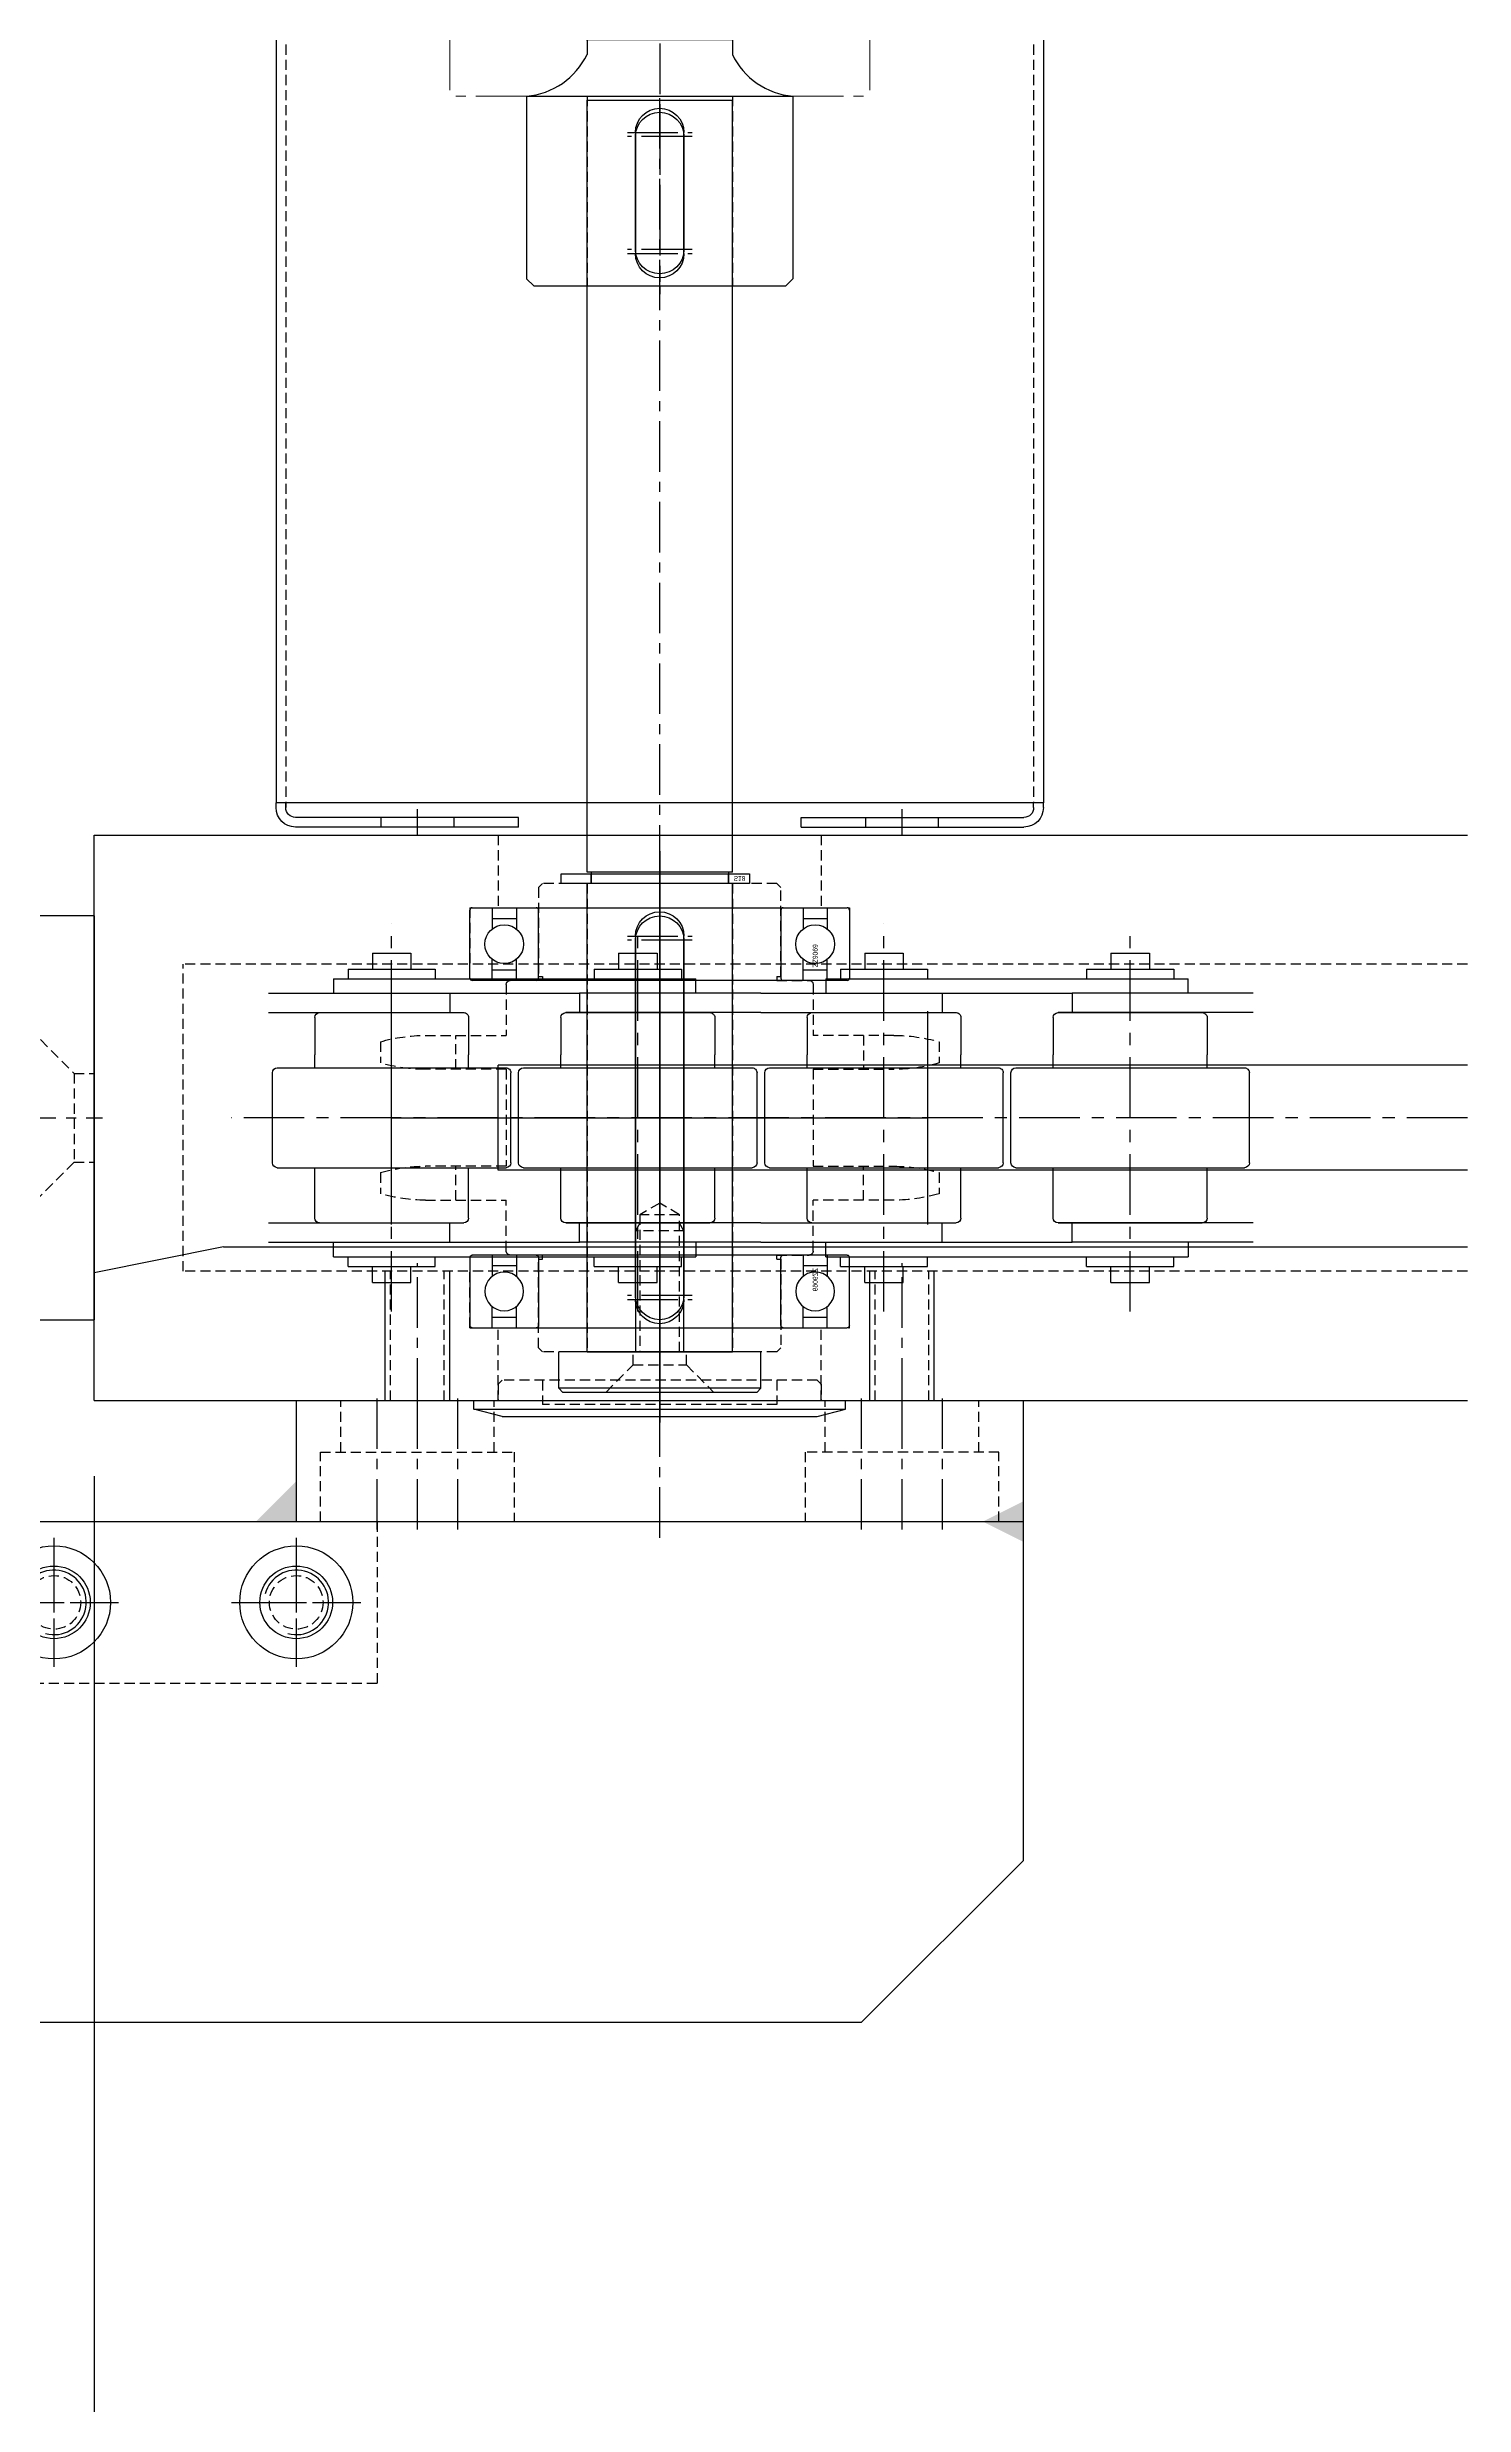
# Model space of a CAD drawing. Header units: inches. Extents: x 0 to 77285, y -118 to 40065.
# Drawn here: x 66931.5 to 67106.9, y 17226.3 to 17518.2 of the extents above; entities that cross this region are included whole.
import ezdxf
from ezdxf.enums import TextEntityAlignment as Align

# ---------------------------------------------------------------- set-up
doc = ezdxf.new("R2010")
doc.units = ezdxf.units.IN
doc.header["$LTSCALE"] = 5
doc.header["$MEASUREMENT"] = 0
for name, pattern in [('CENTER', [2, 1.25, -0.25, 0.25, -0.25]), ('HIDDEN', [0.375, 0.25, -0.125]), ('PHANTOM', [2.5, 1.25, -0.25, 0.25, -0.25, 0.25, -0.25])]:
    doc.linetypes.add(name, pattern=pattern)
for name, color, linetype in [('11', 1, 'CENTER'), ('22', 2, 'HIDDEN'), ('44', 4, 'Continuous'), ('B', 123, 'Continuous'), ('G', 231, 'Continuous'), ('T', 3, 'Continuous'), ('Y', 60, 'Continuous')]:
    doc.layers.add(name, color=color, linetype=linetype)
doc.layers.add('33', color=3, linetype='PHANTOM', lineweight=9)
doc.styles.add('SCI', font='')
doc.styles.get("Standard").update_dxf_attribs({"font": 'arial.ttf'})
doc.styles.get('SCI').set_extended_font_data('Gulim')
doc.dimstyles.new('SCH', dxfattribs={"dimtxt": 2.5, "dimasz": 2, "dimexe": 1.25, "dimexo": 0.625, "dimtad": 1, "dimdec": 8, "dimtxsty": 'SCI', "dimcen": 2.5, "dimclrd": 4, "dimclre": 4, "dimclrt": 7, "dimadec": 8, "dimazin": 2, "dimtfac": 1, "dimtdec": 8, "dimtmove": 0, "dimatfit": 3, "dimfxl": 1, "dimarcsym": 0})

# ---------------------------------------------------------------- blocks, each defined once
blk = doc.blocks.new('A$C8800e7f5')
for p, q in [((0.3, 23.5), (8.7, 23.5)), ((0, -23.2), (0, 23.2)), ((0, 20.75), (2.63, 20.75)), ((1.31, 17.75), (1.31, 20.75)), ((9, 20.75), (6.37, 20.75)), ((7.69, 17.75), (7.69, 20.75)), ((9, 23.2), (9, -23.2)), ((0, 17.75), (2.63, 17.75)), ((9, 17.75), (6.37, 17.75)), ((0.3, 15), (8.7, 15)), ((8.7, -15), (0.3, -15)), ((0, -17.75), (2.63, -17.75)), ((1.31, -20.75), (1.31, -17.75)), ((9, -17.75), (6.37, -17.75)), ((7.69, -20.75), (7.69, -17.75)), ((0, -20.75), (2.63, -20.75)), ((9, -20.75), (6.37, -20.75)), ((8.7, -23.5), (0.3, -23.5))]:
    blk.add_line(p, q)
for centre in [(4.5, 19.25), (4.5, -19.25)]:
    blk.add_circle(centre, 2.4)
for centre, start, end in [((0.3, 23.2), 90, 180), ((8.7, 23.2), 0, 90), ((0.3, 15.3), 180, 270), ((8.7, 15.3), 270, 0), ((0.3, -15.3), 90, 180), ((8.7, -15.3), 0, 90), ((0.3, -23.2), 180, 270), ((8.7, -23.2), 270, 360)]:
    blk.add_arc(centre, 0.3, start, end)
at = {"layer": '11'}
blk.add_line((-1, 0), (10, 0), dxfattribs=at)
at = {"layer": '44'}
blk.add_text('6906ZZ', height=0.6, dxfattribs=at).set_placement((4.5, 18.95))
blk = doc.blocks.new('A$Ce9aabcbc')
for p, q in [((-7.01, 34.58), (-9.62, 34.58)), ((9.19, 34.58), (6.58, 34.58)), ((-10.42, 29), (-10.42, 19)), ((-6.22, 19), (-6.22, 29)), ((5.78, 19), (5.78, 29)), ((9.98, 29), (9.98, 19)), ((-10.42, 25.25), (-6.22, 25.25)), ((9.98, 25.25), (5.78, 25.25)), ((-17.22, 14.5), (-17.22, 18.5)), ((-16.72, 19), (-10.42, 19)), ((5.78, 19), (-6.22, 19)), ((16.28, 19), (9.98, 19)), ((16.78, 14.5), (16.78, 18.5)), ((-28.72, 15), (-29.22, 14.5)), ((-17.72, 15), (-28.72, 15)), ((-17.72, 14.5), (-17.72, 15)), ((17.28, 14.5), (17.28, 15)), ((17.28, 15), (28.28, 15)), ((28.28, 15), (28.78, 14.5)), ((-29.22, 14.5), (-29.22, 0)), ((-17.72, 14.5), (-17.22, 14.5)), ((17.28, 14.5), (16.78, 14.5)), ((28.78, 14.5), (28.78, 0)), ((28.78, 9), (-29.22, 9)), ((-29.22, 0), (-29.22, -14.5)), ((28.78, 0), (28.78, -14.5)), ((28.78, -9), (-29.22, -9)), ((-28.72, -15), (-29.22, -14.5)), ((-17.72, -15), (-17.72, -14.5)), ((-17.72, -14.5), (-17.22, -14.5)), ((-17.22, -14.5), (-17.22, -18.5)), ((16.78, -14.5), (16.78, -18.5)), ((17.28, -14.5), (16.78, -14.5)), ((17.28, -15), (17.28, -14.5)), ((28.28, -15), (28.78, -14.5)), ((-28.72, -15), (-17.72, -15)), ((28.28, -15), (17.28, -15)), ((-16.72, -19), (-10.42, -19)), ((-10.42, -29), (-10.42, -19)), ((-6.22, -19), (-6.22, -29)), ((5.78, -19), (-6.22, -19)), ((5.78, -19), (5.78, -29)), ((9.98, -29), (9.98, -19)), ((16.28, -19), (9.98, -19)), ((-10.42, -25.25), (-6.22, -25.25)), ((5.78, -25.25), (9.98, -25.25)), ((-7.01, -34.58), (-9.62, -34.58)), ((9.19, -34.58), (6.58, -34.58))]:
    blk.add_line(p, q)
at = {"linetype": 'Continuous'}
blk.add_line((-13.42, -33.19), (12.98, -33.19), dxfattribs=at)
for centre, radius, start, end in [((9.58, 29), 20, 163.7846, 180), ((-26.22, 29), 20, 0, 16.2154), ((25.78, 29), 20, 163.7846, 180), ((-10.02, 29), 20, 0, 16.2154), ((-16.72, 18.5), 0.5, 90, 180), ((16.28, 18.5), 0.5, 0, 90), ((-16.72, -18.5), 0.5, 180, 270), ((16.28, -18.5), 0.5, 270, 0), ((9.58, -29), 20, 180, 196.2154), ((-26.22, -29), 20, 343.7846, 0), ((25.78, -29), 20, 180, 196.2154), ((-10.02, -29), 20, 343.7846, 0)]:
    blk.add_arc(centre, radius, start, end)
at = {"layer": '11', "linetype": 'Continuous'}
for p, q in [((-13.42, 33.19), (12.98, 33.19)), ((-0.22, -33.19), (-0.22, 33.19)), ((32.78, 0), (-33.22, 0)), ((-13.42, -33.19), (12.98, -33.19))]:
    blk.add_line(p, q, dxfattribs=at)
blk = doc.blocks.new('FINALrf2040vrp-sc')
for p, q in [((8.2, 2.5), (8.2, 1.5)), ((8.2, 2.5), (17.2, 2.5)), ((10.715, 4.15), (14.685, 4.15)), ((10.715, 4.15), (10.715, 2.5)), ((14.685, 4.15), (14.685, 2.5)), ((17.2, 2.5), (17.2, 1.5)), ((33.6, 2.5), (42.6, 2.5)), ((33.6, 2.5), (33.6, 1.5)), ((36.115, 4.15), (36.115, 2.5)), ((36.115, 4.15), (40.085, 4.15)), ((40.085, 4.15), (40.085, 2.5)), ((42.6, 2.5), (42.6, 1.5)), ((0, 0), (18.7, 0)), ((6.7, 1.5), (44.1, 1.5)), ((6.7, 1.5), (6.7, 0)), ((18.7, 0), (32.1, 0)), ((18.7, 0), (18.7, -2)), ((32.1, 0), (32.1, -2)), ((50.8, 0), (32.1, 0)), ((44.1, 0), (44.1, 1.5)), ((0, -2), (20.14, -2)), ((50.8, -2), (30.66, -2)), ((30.66, -2), (45.54, -2)), ((4.76, -2.5), (4.76, -6.35)), ((20.64, -2.5), (20.64, -6.35)), ((30.16, -2.5), (30.16, -6.35)), ((46.04, -2.5), (46.04, -6.35)), ((4.76, -6.35), (4.76, -7.7)), ((20.64, -6.35), (20.64, -7.7)), ((30.16, -6.35), (30.16, -7.7)), ((46.04, -6.35), (46.04, -7.7)), ((0.4, -8.2), (0.4, -17.5)), ((0.9, -7.7), (24.5, -7.7)), ((25, -8.2), (25, -17.5)), ((25.8, -8.2), (25.8, -17.5)), ((26.3, -7.7), (49.9, -7.7)), ((50.4, -8.2), (50.4, -17.5)), ((0.9, -18), (24.5, -18)), ((4.76, -18), (4.76, -19.35)), ((4.76, -23.2), (4.76, -19.35)), ((20.64, -18), (20.64, -19.35)), ((20.64, -23.2), (20.64, -19.35)), ((26.3, -18), (49.9, -18)), ((30.16, -18), (30.16, -19.35)), ((30.16, -23.2), (30.16, -19.35)), ((46.04, -18), (46.04, -19.35)), ((46.04, -23.2), (46.04, -19.35)), ((0, -23.7), (20.14, -23.7)), ((18.7, -25.7), (18.7, -23.7)), ((30.66, -23.7), (45.54, -23.7)), ((50.8, -23.7), (30.66, -23.7)), ((32.1, -25.7), (32.1, -23.7)), ((0, -25.7), (18.7, -25.7)), ((6.7, -27.2), (6.7, -25.7)), ((18.7, -25.7), (32.1, -25.7)), ((50.8, -25.7), (32.1, -25.7)), ((44.1, -25.7), (44.1, -27.2)), ((6.7, -27.2), (44.1, -27.2)), ((8.2, -28.2), (8.2, -27.2)), ((8.2, -28.2), (17.2, -28.2)), ((10.715, -29.85), (10.715, -28.2)), ((14.685, -29.85), (14.685, -28.2)), ((17.2, -28.2), (17.2, -27.2)), ((33.6, -28.2), (33.6, -27.2)), ((33.6, -28.2), (42.6, -28.2)), ((36.115, -29.85), (36.115, -28.2)), ((40.085, -29.85), (40.085, -28.2)), ((42.6, -28.2), (42.6, -27.2)), ((10.715, -29.85), (14.685, -29.85)), ((36.115, -29.85), (40.085, -29.85))]:
    blk.add_line(p, q)
for centre, start, end in [((5.26, -2.5), 90, 180), ((20.14, -2.5), 0, 90), ((30.66, -2.5), 90, 180), ((45.54, -2.5), 0, 90), ((0.9, -8.2), 90, 180), ((24.5, -8.2), 0, 90), ((26.3, -8.2), 90, 180), ((49.9, -8.2), 0, 90), ((0.9, -17.5), 180, 270), ((24.5, -17.5), 270, 0), ((26.3, -17.5), 180, 270), ((49.9, -17.5), 270, 0), ((5.26, -23.2), 180, 270), ((20.14, -23.2), 270, 0), ((30.66, -23.2), 180, 270), ((45.54, -23.2), 270, 0)]:
    blk.add_arc(centre, 0.5, start, end)
at = {"layer": '11'}
for p, q in [((12.7, 7.15), (12.7, -32.85)), ((38.1, 7.15), (38.1, -32.85))]:
    blk.add_line(p, q, dxfattribs=at)
blk = doc.blocks.new('A$C006C2B59')
at = {"layer": '11'}
blk.add_line((-60.19, 0), (67.37, 0), dxfattribs=at)
at = {"rotation": 179.9999999999999}
for p in [(12.7, -12.85), (63.5, -12.85)]:
    blk.add_blockref('FINALrf2040vrp-sc', p, dxfattribs=at)
blk = doc.blocks.new('A$C28df00ae')
for p, q in [((300, 170), (300, 0)), ((370, 170), (300, 170)), ((370, 170), (370, 0)), ((371.06, 123), (370, 123)), ((372, 119.5), (371.06, 123)), ((371.06, 123), (371.06, 77)), ((341.5, 120), (328.5, 120)), ((328.5, 0), (328.5, 120)), ((341.5, 0), (341.5, 120)), ((372, 119.5), (372, 80.5)), ((372, 80.5), (371.06, 77)), ((371.06, 77), (370, 77))]:
    blk.add_line(p, q)
at = {"layer": '11'}
for p, q in [((371, 130), (353, 130)), ((371, 100), (299, 100)), ((366.5, 100), (373, 100)), ((371, 70), (353, 70))]:
    blk.add_line(p, q, dxfattribs=at)
at = {"layer": '22'}
for p, q in [((354, 159), (316, 159)), ((316, 0), (316, 159)), ((354, 0), (354, 159)), ((370, 133.32), (354, 133.32)), ((370, 126.68), (354, 126.68)), ((309, 123.5), (309, 76.5)), ((309, 123.5), (316, 123.5)), ((361, 123.5), (354, 123.5)), ((361, 123.5), (361, 76.5)), ((300, 120), (309, 120)), ((370, 120), (361, 120)), ((367.5, 119.5), (368, 120)), ((368, 120), (370, 120)), ((367.5, 80.5), (367.5, 119.5)), ((367.5, 114.5), (370.5, 114.5)), ((370.5, 85.5), (370.5, 114.5)), ((367.5, 85.5), (370.5, 85.5)), ((300, 80), (309, 80)), ((370, 80), (361, 80)), ((367.5, 80.5), (368, 80)), ((368, 80), (370, 80)), ((309, 76.5), (316, 76.5)), ((361, 76.5), (354, 76.5)), ((370, 73.32), (354, 73.32)), ((370, 66.68), (354, 66.68))]:
    blk.add_line(p, q, dxfattribs=at)
at = {"layer": 'G'}
for q in [(354.2, 170), (351, 0)]:
    blk.add_line((351, 154), q, dxfattribs=at)
at = {"layer": 'T'}
for p, q in [((370, 134), (354, 134)), ((370, 126), (354, 126)), ((370, 74), (354, 74)), ((370, 66), (354, 66))]:
    blk.add_line(p, q, dxfattribs=at)
at = {"layer": '22', "rotation": 180}
blk.add_blockref('A$Ce9aabcbc', (334.78, 100), dxfattribs=at)
at = {"layer": '44', "xscale": -1, "rotation": 180}
blk.add_blockref('A$C8800e7f5', (309, 100), dxfattribs=at)
at = {"layer": '44', "rotation": 180}
blk.add_blockref('A$C8800e7f5', (361, 100), dxfattribs=at)
at = {"layer": 'B', "xscale": 1.200000000000002, "yscale": 1.200000000000002, "zscale": 1.200000000000002, "rotation": 90}
blk.add_blockref('A$C006C2B59', (335, 72.23), dxfattribs=at)
blk = doc.blocks.new('A$C4dd189f2')
for p, q in [((0.9, 16.5), (0, 15.6)), ((0, -15.6), (0, 15.6)), ((23.5, 16.5), (0.9, 16.5)), ((23.5, -16.5), (23.5, 16.5)), ((31.4, 16.5), (97.6, 16.5)), ((31.4, 10), (31.4, 16.5)), ((53.71, 15.13), (41.95, 15.13)), ((75.29, 15.13), (87.05, 15.13)), ((97.6, 10), (97.6, 16.5)), ((105.5, -16.5), (105.5, 16.5)), ((105.5, 16.5), (128.1, 16.5)), ((128.1, 16.5), (129, 15.6)), ((129, -15.6), (129, 15.6)), ((40.5, 9), (28.67, 9)), ((31.4, 10), (30.5, 9.1)), ((30.5, -9.1), (30.5, 9.1)), ((55.33, 10), (31.4, 10)), ((50.5, 9.1), (49.6, 10)), ((50.5, -9.1), (50.5, 9.1)), ((57.5, -11.34), (57.5, 11.34)), ((57.5, 9), (71.5, 9)), ((71.5, -11.34), (71.5, 11.34)), ((73.67, 10), (97.6, 10)), ((78.5, 9.1), (79.4, 10)), ((78.5, -9.1), (78.5, 9.1)), ((88.5, 9), (100.33, 9)), ((97.6, 10), (98.5, 9.1)), ((98.5, -9.1), (98.5, 9.1)), ((40.5, -9), (28.67, -9)), ((30.5, -9.1), (31.4, -10)), ((31.4, -14.07), (31.4, -10)), ((55.33, -10), (31.4, -10)), ((50.5, -9.1), (49.6, -10)), ((57.5, -9), (71.5, -9)), ((73.67, -10), (97.6, -10)), ((78.5, -9.1), (79.4, -10)), ((88.5, -9), (100.33, -9)), ((98.5, -9.1), (97.6, -10)), ((97.6, -14.07), (97.6, -10)), ((31.4, -14.07), (33.83, -16.5)), ((97.6, -14.07), (95.17, -16.5)), ((0.9, -16.5), (0, -15.6)), ((23.5, -16.5), (0.9, -16.5)), ((33.83, -16.5), (95.17, -16.5)), ((53.71, -15.13), (41.95, -15.13)), ((75.29, -15.13), (87.05, -15.13)), ((105.5, -16.5), (128.1, -16.5)), ((128.1, -16.5), (129, -15.6))]:
    blk.add_line(p, q)
for centre in [(40.5, 0), (88.5, 0)]:
    blk.add_circle(centre, 4.5)
for centre, radius, start, end in [((32.57, 17.22), 9.1, 184.5609, 244.6454), ((41.99, 30.3), 15.17, 245.4717, 269.8551), ((53.71, 11.34), 3.79, 0, 90), ((75.29, 11.34), 3.79, 90, 180), ((87.01, 30.3), 15.17, 270.1449, 294.5283), ((96.43, 17.22), 9.1, 295.3546, 355.4391), ((40.5, 0), 9, 270, 90), ((54.92, 7.09), 2.93, 28.6261, 81.9671), ((74.08, 7.09), 2.93, 98.0329, 151.3739), ((88.5, 0), 9, 90, 270), ((54.92, -7.09), 2.93, 278.0329, 331.3739), ((74.08, -7.09), 2.93, 208.6261, 261.9671), ((32.57, -17.22), 9.1, 115.3546, 175.4391), ((53.71, -11.34), 3.79, 270, 0), ((75.29, -11.34), 3.79, 180, 270), ((96.43, -17.22), 9.1, 4.5609, 64.6454), ((46.63, -67.68), 52.75, 95.0959, 104.0463), ((82.37, -67.68), 52.75, 75.9537, 84.9041)]:
    blk.add_arc(centre, radius, start, end)
at = {"layer": '11'}
blk.add_line((-1, 0), (130, 0), dxfattribs=at)
at = {"layer": '22'}
for p, q in [((23.5, 9), (0, 9)), ((105.5, 9), (129, 9)), ((23.5, -9), (0, -9)), ((105.5, -9), (129, -9))]:
    blk.add_line(p, q, dxfattribs=at)
at = {"layer": '33'}
for p, q in [((23.5, 26), (105.5, 26)), ((23.5, 16.5), (23.5, 26)), ((105.5, 16.5), (105.5, 26)), ((23.5, -16.5), (23.5, -26)), ((105.5, -16.5), (105.5, -26)), ((23.5, -26), (105.5, -26))]:
    blk.add_line(p, q, dxfattribs=at)
blk = doc.blocks.new('A$C3e168c5c')
for p, q in [((-155, 9), (-155, -9)), ((-59.4, 9), (-155, 9)), ((-59.4, -9), (-59.4, 9)), ((0, 9), (-58, 9)), ((-58, -9), (-58, 9)), ((0, 9), (0, -9)), ((-59.4, 8.5), (-58, 8.5)), ((-151, 3), (-136, 3)), ((-51.5, 3), (-6.5, 3)), ((-136, -3), (-151, -3)), ((-6.5, -3), (-51.5, -3)), ((-59.4, -8.5), (-58, -8.5)), ((-59.4, -9), (-155, -9)), ((0, -9), (-58, -9))]:
    blk.add_line(p, q)
for centre, start, end in [((-151, 0), 90, 270), ((-136, 0), 270, 90), ((-51.5, 0), 90, 270), ((-6.5, 0), 270, 90)]:
    blk.add_arc(centre, 3, start, end)
at = {"layer": '11'}
for p, q in [((-151, 4), (-151, -4)), ((-136, 4), (-136, -4)), ((-51.5, 4), (-51.5, -4)), ((-6.5, 4), (-6.5, -4)), ((1, 0), (-156, 0))]:
    blk.add_line(p, q, dxfattribs=at)
at = {"layer": '22'}
for p, q in [((-15, -3), (-15, 3)), ((-18.42, 0), (-17, 2.46)), ((-17, -2.46), (-18.42, 0)), ((-17, 2.46), (0, 2.46)), ((-17, -2.46), (-17, 2.46)), ((0, -2.46), (-17, -2.46))]:
    blk.add_line(p, q, dxfattribs=at)
at = {"layer": 'T'}
for p, q in [((-15.94, 2.46), (-15, 3)), ((-15, 3), (0, 3)), ((-15, -3), (-15.94, -2.46)), ((0, -3), (-15, -3))]:
    blk.add_line(p, q, dxfattribs=at)
blk = doc.blocks.new('A$Cb4b9b0e3')
blk.add_lwpolyline([(-7, 6, 1), (-7, 0), (7, 0, 1), (7, 6)], format="xyb", close=True)
at = {"layer": '11'}
for p, q in [((-7, -1), (-7, 7)), ((7, -1), (7, 7)), ((-11, 3), (11, 3))]:
    blk.add_line(p, q, dxfattribs=at)
blk = doc.blocks.new('A$C86e46ec1')
blk.add_lwpolyline([(-22, 6, 1), (-22, 0), (22, 0, 1), (22, 6)], format="xyb", close=True)
at = {"layer": '11'}
for p, q in [((-22, -1), (-22, 7)), ((22, -1), (22, 7)), ((-26, 3), (26, 3))]:
    blk.add_line(p, q, dxfattribs=at)
blk = doc.blocks.new('A$Ce22e4b8e')
for p, q in [((-1.2, 11.1), (-1.2, -12.2)), ((0, 11.1), (-1.2, 11.1)), ((0, -12.2), (0, 11.1)), ((-1.2, 8.5), (0, 8.5)), ((-1.2, -8.5), (0, -8.5)), ((-1.2, -12.2), (0, -12.2))]:
    blk.add_line(p, q)
at = {"layer": '11'}
blk.add_line((-2.2, 0), (1.15, 0), dxfattribs=at)
at = {"layer": '44', "style": 'SCI'}
blk.add_text('S18', height=0.6, rotation=90, dxfattribs=at).set_placement((-0.58, 9.14), align=Align.MIDDLE_LEFT)
blk = doc.blocks.new('A$C42d67129')
for p, q in [((-5, 12.01), (-4.5, 12.51)), ((-5, 12.01), (-5, -11.99)), ((-4.5, 12.51), (0, 12.51)), ((-4.5, 12.51), (-4.5, -12.49)), ((0, 12.51), (0, -12.49)), ((-5, -11.99), (-4.5, -12.49)), ((-4.5, -12.49), (0, -12.49))]:
    blk.add_line(p, q)
at = {"layer": '11'}
blk.add_line((-6, 0.01), (1, 0.01), dxfattribs=at)
at = {"layer": '22'}
for p, q in [((-1.6, 3.31), (-5, 6.71)), ((-1.6, -3.29), (-1.6, 3.31)), ((-1.6, 3.31), (0, 3.31)), ((-5, -6.69), (-1.6, -3.29)), ((-1.6, -3.29), (0, -3.29))]:
    blk.add_line(p, q, dxfattribs=at)
blk = doc.blocks.new('A$C2b141b52')
at = {"rotation": 180}
blk.add_blockref('A$C42d67129', (399, 0), dxfattribs=at)
blk.add_blockref('A$C3e168c5c', (399, 0))
at = {"layer": '44', "xscale": -1, "rotation": 180}
blk.add_blockref('A$C4dd189f2', (138, 0), dxfattribs=at)
at = {"layer": '44', "rotation": 180}
blk.add_blockref('A$Ce22e4b8e', (339.8, 0), dxfattribs=at)
at = {"layer": '44'}
for name, p in [('A$Cb4b9b0e3', (255.5, -3)), ('A$C86e46ec1', (370, -3))]:
    blk.add_blockref(name, p, dxfattribs=at)
blk = doc.blocks.new('A$C37ad284d')
for p, q in [((3.4, 47.5), (4, 47.5)), ((4, -47.5), (4, 47.5)), ((4, 47.5), (261, 47.5)), ((261, -47.5), (261, 47.5)), ((261.6, 47.5), (261, 47.5)), ((1, 17.5), (1, 45.1)), ((2.2, 17.5), (2.2, 45.1)), ((3.4, 46.3), (4, 46.3)), ((261.6, 46.3), (261, 46.3)), ((262.8, 17.5), (262.8, 45.1)), ((264, 17.5), (264, 45.1)), ((1, 17.5), (2.2, 17.5)), ((264, 17.5), (262.8, 17.5)), ((1, -17.5), (1, -45.1)), ((1, -17.5), (2.2, -17.5)), ((2.2, -17.5), (2.2, -45.1)), ((262.8, -17.5), (262.8, -45.1)), ((264, -17.5), (262.8, -17.5)), ((264, -17.5), (264, -45.1)), ((3.4, -46.3), (4, -46.3)), ((261.6, -46.3), (261, -46.3)), ((3.4, -47.5), (4, -47.5)), ((4, -47.5), (261, -47.5)), ((261.6, -47.5), (261, -47.5))]:
    blk.add_line(p, q)
for centre, radius, start, end in [((3.4, 45.1), 2.4, 90, 180), ((261.6, 45.1), 2.4, 0, 90), ((3.4, 45.1), 1.2, 90, 180), ((261.6, 45.1), 1.2, 0, 90), ((3.4, -45.1), 2.4, 180, 270), ((3.4, -45.1), 1.2, 180, 270), ((261.6, -45.1), 1.2, 270, 0), ((261.6, -45.1), 2.4, 270, 0)]:
    blk.add_arc(centre, radius, start, end)
at = {"layer": '11'}
for p, q in [((0, 30), (3.2, 30)), ((265, 30), (261.8, 30)), ((0, -30), (3.2, -30)), ((265, -30), (261.8, -30))]:
    blk.add_line(p, q, dxfattribs=at)
at = {"layer": '22'}
for p, q in [((4, 46.3), (261.6, 46.3)), ((1, 34.5), (2.2, 34.5)), ((264, 34.5), (262.8, 34.5)), ((2.2, 25.5), (1, 25.5)), ((262.8, 25.5), (264, 25.5)), ((2.2, -25.5), (1, -25.5)), ((262.8, -25.5), (264, -25.5)), ((1, -34.5), (2.2, -34.5)), ((264, -34.5), (262.8, -34.5)), ((4, -46.3), (261, -46.3))]:
    blk.add_line(p, q, dxfattribs=at)
blk = doc.blocks.new('A$C968f4001')
at = {"xscale": -1.000000000000002, "rotation": 90}
for name, p in [('A$C2b141b52', (70, 405)), ('A$C28df00ae', (170, 370))]:
    blk.add_blockref(name, p, dxfattribs=at)
at = {"layer": 'Y', "xscale": -1.000000000000002, "rotation": 90}
blk.add_blockref('A$C37ad284d', (70, 335), dxfattribs=at)
blk = doc.blocks.new('A$C38a42578')
for p, q in [((0, 25), (10, 25)), ((0, 25), (0, -25)), ((10, 25), (10, -25)), ((10, -25), (0, -25))]:
    blk.add_line(p, q)
at = {"layer": '11'}
blk.add_line((11, 0), (-1, 0), dxfattribs=at)
at = {"layer": '22'}
for p, q in [((8, 11), (2.5, 5.5)), ((8, 11), (8, -11)), ((8, 11), (10, 11)), ((2.5, 5.5), (0, 5.5)), ((2.5, 5.5), (2.5, -5.5)), ((2.5, -5.5), (0, -5.5)), ((2.5, -5.5), (8, -11)), ((8, -11), (10, -11))]:
    blk.add_line(p, q, dxfattribs=at)
blk = doc.blocks.new('A$C608d7013')
for p, q in [((-45, 0), (45, 0)), ((-45, 0), (-45, -15)), ((45, 0), (45, -57)), ((-150, -15), (45, -15)), ((25, -77), (45, -57)), ((-150, -77), (25, -77))]:
    blk.add_line(p, q)
for centre, radius in [((-150, -22.5), 2.46), ((-75, -25), 7), ((-45, -25), 7), ((-75, -25), 4.5), ((-45, -25), 4.5), ((-150, -46), 15), ((-173.5, -46), 2.46), ((-126.5, -46), 2.46), ((-150, -69.5), 2.46)]:
    blk.add_circle(centre, radius)
blk.add_arc((-150, -46), 31, 90, 270)
for points in [[(-45, -15), (-45, -10), (-50, -15)], [(45, -17.5), (45, -12.5), (40, -15)]]:
    blk.add_solid(points)
at = {"layer": '11'}
for p, q in [((-35, -16), (-35, 1)), ((-30, -16), (-30, 1)), ((-25, -16), (-25, 1)), ((0, -17), (0, 2)), ((25, -16), (25, 1)), ((30, -16), (30, 1)), ((35, -16), (35, 1)), ((-150, -78), (-150, -14)), ((-75, -17), (-75, -33)), ((-45, -17), (-45, -33)), ((-83, -25), (-67, -25)), ((-53, -25), (-37, -25)), ((-182, -46), (-118, -46))]:
    blk.add_line(p, q, dxfattribs=at)
blk.add_circle((-150, -46), 23.5, dxfattribs=at)
at = {"layer": '22'}
for p, q in [((39.5, -6.4), (39.5, 0)), ((-39.5, -6.4), (-39.5, 0)), ((-20.5, -6.4), (-20.5, 0)), ((20.5, -6.4), (20.5, 0)), ((-42, -6.4), (-18, -6.4)), ((-42, -15), (-42, -6.4)), ((-18, -6.4), (-18, -15)), ((42, -6.4), (18, -6.4)), ((18, -6.4), (18, -15)), ((42, -15), (42, -6.4))]:
    blk.add_line(p, q, dxfattribs=at)
at = {"layer": 'T'}
for centre in [(-150, -22.5), (-173.5, -46), (-126.5, -46), (-150, -69.5)]:
    blk.add_arc(centre, 3, 255, 165, dxfattribs=at)
blk = doc.blocks.new('A$Cf6c9f352')
for p, q in [((-40, 10), (-40, -10)), ((-40, 10), (10, 10)), ((10, 10), (10, -10)), ((-40, -10), (10, -10))]:
    blk.add_line(p, q)
for centre in [(-30, 0), (0, 0)]:
    blk.add_circle(centre, 3.32)
at = {"layer": '11'}
for p, q in [((-30, 5), (-30, -5)), ((0, 5), (0, -5)), ((-35, 0), (-25, 0)), ((-5, 0), (5, 0))]:
    blk.add_line(p, q, dxfattribs=at)
at = {"layer": 'T'}
for centre in [(-30, 0), (0, 0)]:
    blk.add_arc(centre, 4, 255, 165, dxfattribs=at)
blk = doc.blocks.new('A$C993dfb8e')
at = {"xscale": -1}
blk.add_blockref('A$C38a42578', (-70, 35), dxfattribs=at)
blk.add_blockref('A$C608d7013', (0, 0))
at = {"layer": '22'}
blk.add_blockref('A$Cf6c9f352', (-45, -25), dxfattribs=at)
blk = doc.blocks.new('A$C96772931')
for name, p in [('A$C968f4001', (80, 46)), ('A$C993dfb8e', (150, 46))]:
    blk.add_blockref(name, p)
blk = doc.blocks.new('*D663')
at = {"color": 4, "lineweight": -2, "transparency": 16777216}
for p, q in [((68302.32, 17347.93), (68302.32, 17089.6)), ((66937.32, 17341.25), (66937.32, 17089.6)), ((66967.32, 17108.35), (68272.32, 17108.35))]:
    blk.add_line(p, q, dxfattribs=at)
at = {"color": 4, "transparency": 16777216}
for points in [[(66967.32, 17113.35), (66967.32, 17103.35), (66937.32, 17108.35)], [(68272.32, 17113.35), (68272.32, 17103.35), (68302.32, 17108.35)]]:
    blk.add_solid(points, dxfattribs=at)
at = {"layer": 'Defpoints', "color": 0, "transparency": 16777216}
for p in [(68302.32, 17357.31), (66937.32, 17350.63), (68302.32, 17108.35)]:
    blk.add_point(p, dxfattribs=at)
at = {"color": 7, "transparency": 16777216, "insert": (67619.82, 17137), "char_height": 37.5, "attachment_point": 5, "style": 'SCI'}
blk.add_mtext('1365', dxfattribs=at)

msp = doc.modelspace()

# ---------------------------------------------------------------- block references
msp.add_blockref('A$C96772931', (66857.32461013, 17304.62620845))

# ---------------------------------------------------------------- dimensions: what is measured, and where the dimension line sits
dim = msp.add_linear_dim(base=(68302.3246101331, 17108.348292551), p1=(66937.3246101331, 17350.6262084525), p2=(68302.3246101331, 17357.3057003768), dimstyle='SCH', override={"dimscale": 15})
dim.commit()
dim.dimension.update_dxf_attribs({"geometry": '*D663', "text_midpoint": (67619.8246101331, 17136.9975934831)})

doc.saveas('drawing.dxf')
